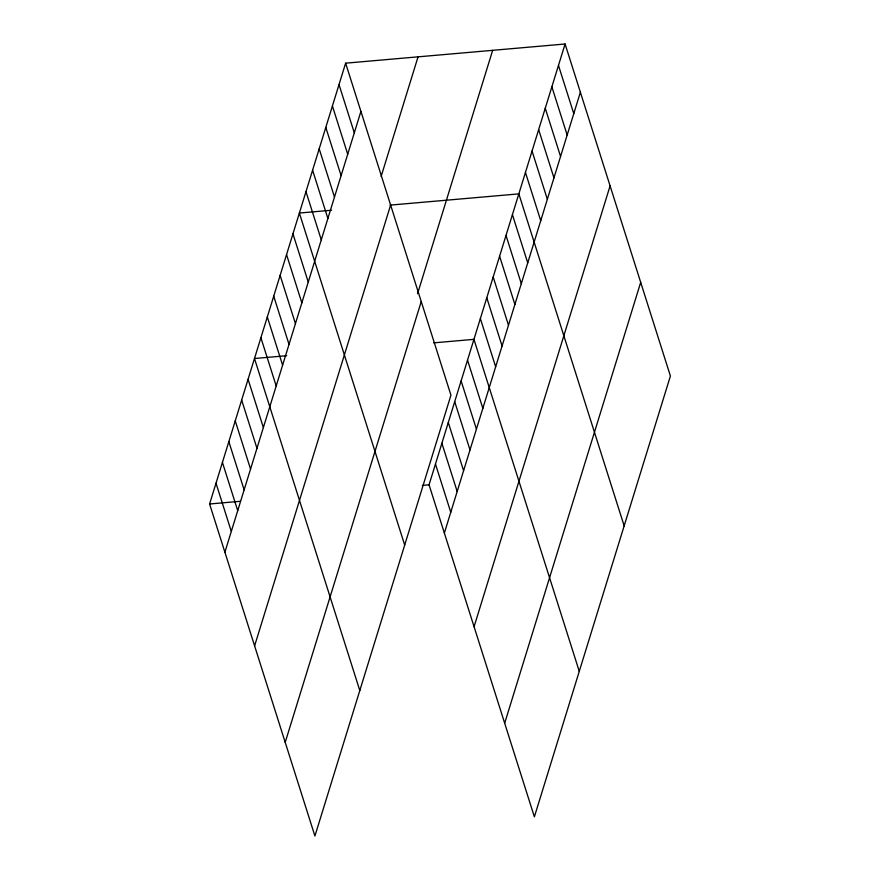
<?xml version="1.0" encoding="UTF-8"?>
<svg xmlns="http://www.w3.org/2000/svg" width="880" height="880" viewBox="0 0 880 880"><rect width="100%" height="100%" fill="white"/><g stroke="black" fill="none" stroke-linecap="round" stroke-linejoin="round"><path stroke-width="1.32" d="M345.62 63.173L450.945 395.186L314.919 836L209.594 503.987L345.62 63.173L565.081 44L670.406 376.013L534.38 816.827L429.055 484.814L565.081 44M224.895 552.222L360.921 111.397M381.117 176.495L418.044 56.848M254.606 645.865L390.621 205.051M417.56 293.722L492.657 50.325M285.208 742.357L421.234 301.532M444.356 533.049L580.382 92.235M474.067 626.703L610.093 185.878M504.68 723.184L640.695 282.37M331.562 210.232L299.365 213.048L404.69 545.061M390.126 205.117L518.837 193.875L624.162 525.888M286.671 355.707L254.485 358.512L359.799 690.525M433.708 342.859L473.946 339.35L579.271 671.363M209.594 503.987L240.438 501.292M422.356 485.408L429.055 484.814M558.481 65.406L573.782 113.641M551.87 86.823L567.171 135.058M545.259 108.229L560.56 156.464M538.659 129.646L553.96 177.881M532.048 151.052L547.349 199.287M525.448 172.469L540.749 220.704M512.424 214.654L527.725 262.889M506.011 235.444L521.312 283.679M499.598 256.223L514.899 304.458M493.185 277.002L508.486 325.237M486.772 297.781L502.073 346.016M480.359 318.571L495.66 366.795M467.533 360.129L482.834 408.364M461.12 380.908L476.421 429.143M454.707 401.687L470.008 449.922M448.294 422.477L463.595 470.701M339.009 84.579L354.31 132.814M441.881 443.256L457.182 491.491M332.409 105.996L347.71 154.22M435.468 464.035L450.769 512.27M325.798 127.402L341.099 175.637M319.187 148.808L334.488 197.043M312.587 170.225L327.888 218.46M305.976 191.631L321.277 239.866M292.952 233.827L308.253 282.062M286.55 254.606L301.84 302.841M280.137 275.396L295.438 323.62M273.724 296.175L289.025 344.41M267.311 316.954L282.612 365.189M260.898 337.733L276.199 385.968M248.072 379.302L263.373 427.526M241.659 400.081L256.96 448.316M235.246 420.86L250.547 469.095M228.833 441.639L244.134 489.874M222.42 462.418L237.721 510.653M216.007 483.208L231.308 531.432"/></g></svg>
